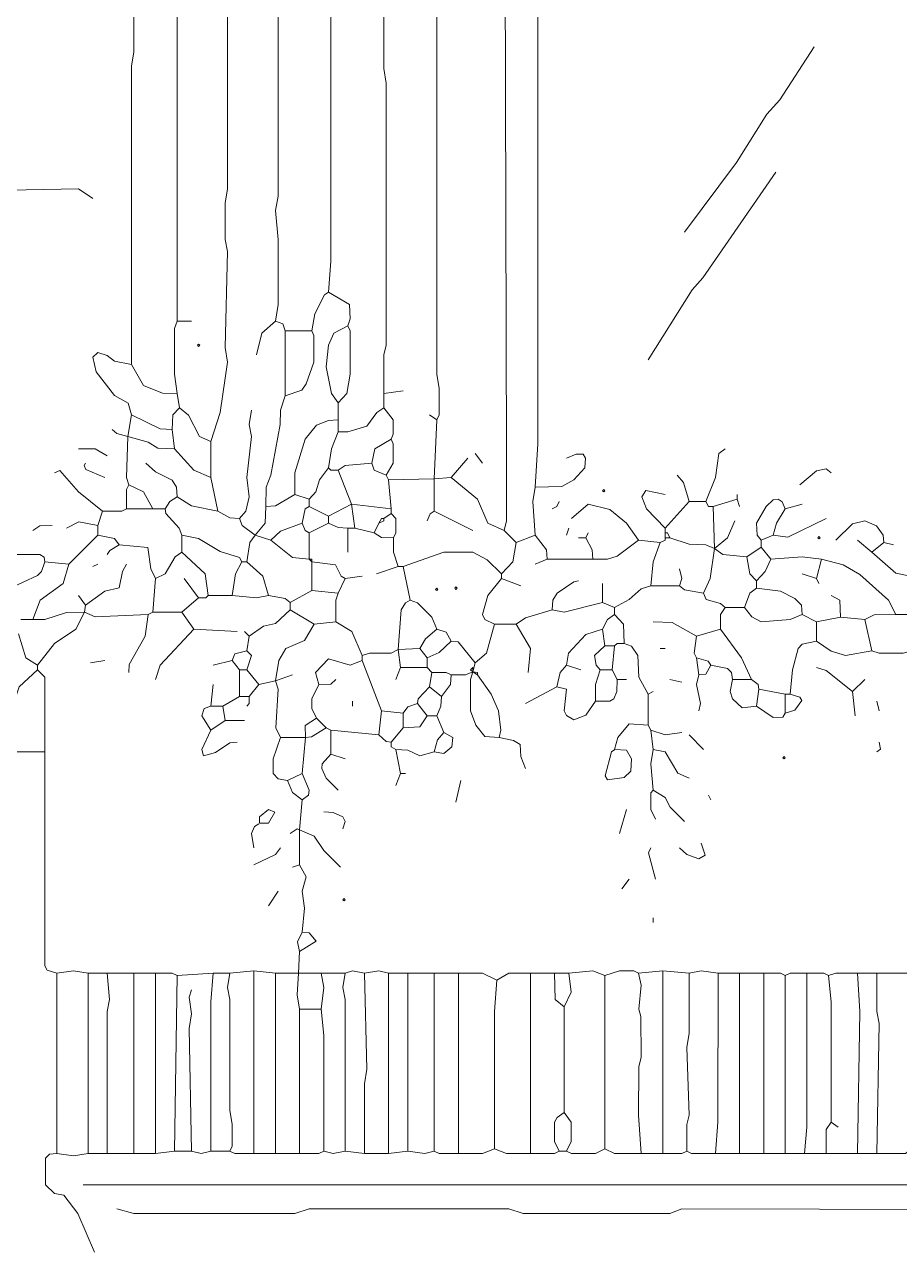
# Model space of a CAD drawing. Header units: millimetres. Extents: x 11 to 20000, y -4 to 8232.
# Drawn here: x 4007 to 5379, y 2807 to 4726 of the extents above; entities that cross this region are included whole.
import ezdxf

# ---------------------------------------------------------------- set-up
doc = ezdxf.new("R2010")
doc.units = ezdxf.units.MM
for name, color, linetype, lineweight, true_color in [('ARCHITECTURE', 7, 'Continuous', 13, 0x000000), ('MASONRY_AND_ARCH', 7, 'Continuous', 13, 0x000000), ('PLANTING', 7, 'Continuous', 13, 0x000000)]:
    doc.layers.add(name, color=color, linetype=linetype, lineweight=lineweight, true_color=true_color)

msp = doc.modelspace()

# ---------------------------------------------------------------- linework, layer by layer
at = {"layer": 'ARCHITECTURE', "color": 7, "lineweight": 13, "true_color": 0x000000}
for points in [[(4174.20814, 4193.06143), (4174.21437, 4660.63348), (4177.9793, 4683.25792), (4177.9724, 5000), (4174.21437, 5018.85328), (4174.21437, 5128.20554), (4177.9724, 5147.05882), (4177.9793, 5531.67421)], [(4249.62251, 5527.90305), (4249.61629, 5267.72206), (4245.85882, 5248.86878), (4249.62251, 5018.85328), (4245.85882, 4996.22885), (4245.8526, 4260.93473)], [(4325.03812, 5527.90305), (4325.03122, 4468.32579), (4321.26697, 4445.70136), (4321.41505, 4389.14027), (4325.03812, 4370.28699), (4321.27319, 4219.45701), (4325.03122, 4196.83258), (4313.57749, 4117.64706), (4298.64253, 4072.39819)], [(4570.13575, 4147.81256), (4570.28382, 4208.1448), (4573.9, 4223.22817), (4573.9, 4634.2379), (4570.13575, 4656.86233), (4570.14197, 4758.67229), (4573.9, 4777.52681), (4573.9, 5196.07885), (4570.14197, 5214.93213), (4570.13575, 5414.78088), (4573.9, 5437.40532), (4573.9069, 5531.67421)], [(4404.22364, 5524.13314), (4404.21674, 4457.01357), (4400.45249, 4434.38914), (4404.21674, 4389.14027), (4404.21674, 4287.33032), (4400.45249, 4260.93473)], [(4487.17907, 5282.80543), (4487.17285, 4355.20362), (4483.40916, 4306.1836)], [(4758.67229, 3932.88043), (4762.44344, 3947.9638), (4762.44344, 4030.92048), (4762.44344, 4049.77376), (4759.87704, 5003.77048), (4769.98518, 5013.87862), (4981.14672, 5089.44796), (5056.56109, 5109.20317), (5267.72206, 5146.91075), (5407.23982, 5158.22296), (5456.25984, 5158.37104)], [(4807.69231, 4000.75373), (4811.46346, 4068.62704), (4811.45656, 4905.73111), (4807.69853, 4950.97998), (4811.61742, 4962.28597), (4822.77568, 4969.8345)], [(5041.47771, 4400.45249), (5123.38462, 4509.80351), (5170.73993, 4585.21912), (5191.25102, 4607.84355), (5245.09762, 4690.79898)], [(5184.76663, 4494.72138), (5070.58778, 4328.80803), (5053.84038, 4309.95475), (4984.91663, 4200.60373)], [(4113.8759, 4453.24242), (4091.25147, 4468.17115), (3898.94378, 4464.55464)], [(4038.46154, 3585.97285), (3947.9638, 3585.97907), (3925.33937, 3589.74333), (3774.50973, 3589.7371), (3751.88529, 3585.97285), (3668.92919, 3585.97907), (3650.07534, 3589.74355), (3088.23529, 3589.74355), (3069.38167, 3585.97975), (3046.75724, 3589.7371), (2854.44955, 3589.7371), (2843.13699, 3585.97285)]]:
    msp.add_lwpolyline(points, dxfattribs=at)
at = {"layer": 'MASONRY_AND_ARCH', "color": 7, "lineweight": 13, "true_color": 0x000000}
for points in [[(4366.51584, 3242.83586), (4366.51584, 2956.25916)], [(5007.54106, 3242.83586), (5007.54106, 2956.25916)], [(4057.31482, 3239.06459), (4057.31482, 2956.25916)], [(4106.33484, 3239.06459), (4106.33484, 2956.25916)], [(4136.50034, 3239.06459), (4140.11686, 3197.58699), (4136.50724, 3178.73303), (4136.50034, 2956.25916)], [(4177.9793, 3239.06459), (4177.9793, 2956.25916)], [(4211.91595, 3239.06459), (4211.91595, 2956.25916)], [(4245.8526, 3235.29412), (4242.08145, 2960.03043)], [(4302.41369, 3239.06459), (4298.64876, 3193.81572), (4298.64253, 2960.03043)], [(4328.80803, 3239.06459), (4325.04434, 3216.44016), (4328.80181, 3197.58699), (4328.81493, 3024.13247), (4332.57919, 3001.50803), (4332.43111, 2967.57828), (4328.80803, 2960.03043)], [(4400.45249, 2956.25916), (4400.45249, 3239.06459)], [(4509.80351, 2960.03043), (4509.79729, 3197.58699), (4506.03982, 3216.44016), (4509.80351, 3239.06459)], [(4539.97025, 2956.25916), (4539.97647, 3065.61086), (4543.74016, 3088.23529), (4539.97025, 3239.06459)], [(4577.67681, 3239.06459), (4577.67681, 2956.25916)], [(4607.84355, 3239.06459), (4607.84355, 2960.03043)], [(4649.32127, 2960.03043), (4649.32127, 3239.06459)], [(4687.02907, 3239.06459), (4687.02907, 2956.25916)], [(4747.36007, 3227.75238), (4743.59638, 3178.73303), (4743.59016, 2963.8009)], [(4800.15124, 3239.06459), (4800.15124, 2956.25916)], [(4917.04333, 3235.29412), (4917.04333, 2963.8009)], [(4973.60441, 2956.25916), (4969.8345, 3016.59152), (4969.98235, 3092.00577), (4973.59819, 3107.08925), (4973.45656, 3171.19129), (4970.13043, 3182.50351), (4973.59819, 3220.21143), (4969.8345, 3239.06459)], [(5049.02002, 3239.06459), (5049.01312, 3144.79638), (5045.24887, 3122.17195), (5049.01312, 3016.59152), (5045.39695, 3001.50803), (5045.24887, 2960.03043)], [(5094.26889, 3239.06459), (5094.26199, 3005.2793), (5090.49774, 2956.25939)], [(5128.20554, 3239.06459), (5128.20554, 2956.25939)], [(5165.9121, 2956.25939), (5165.9121, 3239.06459)], [(5199.84876, 2956.25939), (5199.84876, 3235.29412)], [(5233.78541, 3239.06459), (5233.77919, 2997.73756), (5230.0155, 2956.25939)], [(5271.49321, 3005.2793), (5271.48699, 3193.81572), (5267.72206, 3235.29412)], [(5312.97093, 3239.06459), (5316.74208, 3178.73303), (5312.97093, 2956.25939)], [(5343.13767, 3239.06459), (5343.28552, 3178.73303), (5346.90758, 3159.87907), (5343.13767, 2956.25939)], [(4268.47704, 3212.66968), (4265.00238, 3201.35747), (4268.47014, 3174.96256), (4264.70588, 3152.33812), (4268.47704, 2960.03043)], [(4852.94118, 3186.27477), (4852.94118, 3020.36199)], [(4438.16029, 3182.50351), (4472.09695, 3182.50351)], [(4438.16029, 3182.50351), (4438.16029, 2956.25916)], [(4475.86686, 2960.03043), (4475.86063, 3141.0259), (4472.09695, 3182.50351)], [(4845.40011, 2960.03043), (4838.01278, 2975.11312), (4838.01278, 3005.2793), (4841.7836, 3012.81403), (4852.94118, 3020.36199)], [(4856.71233, 2960.03043), (4864.09876, 2975.11312), (4864.09876, 3005.2793), (4852.94118, 3020.36199)], [(5271.49321, 3005.2793), (5264.1, 2993.96708), (5263.95215, 2956.25939)], [(5282.80543, 2997.73756), (5271.49321, 3005.2793)], [(4057.31482, 2956.25916), (4046.0095, 2955.05509), (4039.66606, 2948.71131), (4039.66606, 2907.23982), (4053.54491, 2893.3612), (4068.47919, 2890.95294), (4090.05419, 2861.99095), (4116.59038, 2801.65939)], [(4057.31482, 2956.25916), (4083.71041, 2952.48869), (4106.33484, 2956.25916)], [(4136.50034, 2956.25916), (4106.33484, 2956.25916)], [(4177.9793, 2956.25916), (4136.50034, 2956.25916)], [(4177.9793, 2956.25916), (4211.91595, 2956.25916)], [(4211.91595, 2956.25916), (4242.08145, 2960.03043)], [(4268.47704, 2960.03043), (4242.08145, 2960.03043)], [(4268.47704, 2960.03043), (4283.55916, 2956.25916), (4298.64253, 2960.03043)], [(4328.80803, 2960.03043), (4298.64253, 2960.03043)], [(4328.80803, 2960.03043), (4336.35656, 2956.4069), (4366.51584, 2956.25916)], [(4400.45249, 2956.25916), (4366.51584, 2956.25916)], [(4400.45249, 2956.25916), (4438.16029, 2956.25916)], [(4475.86686, 2960.03043), (4468.31957, 2956.4069), (4438.16029, 2956.25916)], [(4475.86686, 2960.03043), (4490.95023, 2956.25916), (4509.80351, 2960.03043)], [(4539.97025, 2956.25916), (4509.80351, 2960.03043)], [(4539.97025, 2956.25916), (4577.67681, 2956.25916)], [(4577.67681, 2956.25916), (4607.84355, 2960.03043)], [(4649.32127, 2960.03043), (4634.2379, 2956.25916), (4607.84355, 2960.03043)], [(4649.32127, 2960.03043), (4656.86923, 2956.4069), (4687.02907, 2956.25916)], [(4743.59016, 2963.8009), (4724.73563, 2956.40769), (4687.02907, 2956.25916)], [(4743.59016, 2963.8009), (4762.44344, 2956.40769), (4800.15124, 2956.25916)], [(4845.40011, 2960.03043), (4837.85158, 2956.4069), (4800.15124, 2956.25916)], [(4856.71233, 2960.03043), (4845.40011, 2960.03043)], [(4856.71233, 2960.03043), (4864.25962, 2956.4069), (4901.9612, 2956.4138), (4917.04333, 2963.8009)], [(4973.60441, 2956.25916), (4932.1267, 2956.4138), (4917.04333, 2963.8009)], [(4973.60441, 2956.25916), (5007.54106, 2956.25916)], [(5045.24887, 2960.03043), (5037.7009, 2956.4069), (5007.54106, 2956.25916)], [(5090.49774, 2956.25939), (5075.41437, 2956.25939), (5052.79683, 2956.25939), (5045.24887, 2960.03043)], [(5090.49774, 2956.25939), (5128.20554, 2956.25939)], [(5165.9121, 2956.25939), (5150.82998, 2956.25939), (5128.20554, 2956.25939)], [(5165.9121, 2956.25939), (5199.84876, 2956.25939)], [(5199.84876, 2956.25939), (5230.0155, 2956.25939)], [(5230.0155, 2956.25939), (5263.95215, 2956.25939)], [(5263.95215, 2956.25939), (5312.97093, 2956.25939)], [(5343.13767, 2956.25939), (5312.97093, 2956.25939)], [(5403.46867, 2967.57138), (5388.38654, 2956.25939), (5343.13767, 2956.25939)], [(6745.85192, 2892.15713), (6738.30407, 2902.27138), (6719.45701, 2907.2336), (6523.37885, 2903.46934), (6496.98314, 2907.23982), (4098.79378, 2907.23982)], [(4151.58371, 2869.53269), (4177.9793, 2861.99095), (4430.61799, 2861.99717), (4453.24242, 2869.53247), (4766.21459, 2869.53247), (4788.83903, 2861.99095), (5018.85328, 2861.99717), (5037.70781, 2869.53247), (6549.77376, 2865.7552), (6564.85645, 2862.13869), (6640.27149, 2861.99095), (6662.89593, 2865.76143)]]:
    msp.add_lwpolyline(points, dxfattribs=at)
at = {"layer": 'PLANTING', "color": 7, "lineweight": 13, "true_color": 0x000000}
for points in [[(4653.09242, 5049.02002), (4653.09864, 4177.9793), (4656.86233, 4155.35486), (4656.71448, 4113.88281), (4653.09242, 4106.33484)], [(4457.01357, 4245.8526), (4461.84084, 4272.24695), (4477.05848, 4302.25871), (4483.40916, 4306.1836)], [(4483.40916, 4306.1836), (4516.14106, 4287.17568), (4517.1974, 4264.70588), (4513.57466, 4253.39367)], [(4245.8526, 4260.93473), (4242.08145, 4249.62251), (4242.08767, 4177.9793), (4245.8526, 4147.81256)], [(4268.47704, 4260.93473), (4245.8526, 4260.93473)], [(4400.45249, 4260.93473), (4379.03258, 4242.08145), (4370.28699, 4208.1448)], [(4415.53586, 4245.8526), (4411.61007, 4257.00984), (4400.45249, 4260.93473)], [(4457.01357, 4245.8526), (4415.53586, 4245.8526)], [(4415.53586, 4245.8526), (4415.53586, 4144.04265)], [(4457.01357, 4245.8526), (4460.63631, 4238.30407), (4460.63631, 4196.83258), (4448.42206, 4162.89593), (4441.78235, 4152.64038), (4415.53586, 4144.04265)], [(4513.57466, 4253.39367), (4492.0069, 4241.93337), (4483.55701, 4223.22817), (4479.9345, 4189.29152), (4488.23575, 4147.81256), (4498.49129, 4132.73043)], [(4513.57466, 4253.39367), (4517.1974, 4245.8457), (4517.1974, 4177.9793), (4512.37014, 4147.81256), (4498.49129, 4132.73043)], [(4174.20814, 4113.8759), (4169.23314, 4132.58201), (4147.81256, 4144.19661), (4118.83846, 4181.74921), (4114.03088, 4204.36742), (4121.42443, 4211.61256), (4136.50034, 4206.94717), (4147.81256, 4198.03676), (4174.20814, 4193.06143)], [(4174.20814, 4193.06143), (4193.06833, 4160.18145), (4223.22817, 4147.96097), (4245.8526, 4147.81256)], [(4249.62251, 4125.18812), (4245.8526, 4147.81256)], [(4600.30124, 4151.58371), (4570.13575, 4147.81256)], [(4570.13575, 4147.81256), (4570.13575, 4125.18812)], [(4415.53586, 4144.04265), (4408.14853, 4121.41821), (4407.8457, 4098.79378), (4392.76301, 4019.60826), (4385.51753, 4000.75373), (4385.36912, 3970.58824)], [(4498.49129, 4132.73043), (4498.49129, 4106.33484)], [(4174.20814, 4113.8759), (4168.55204, 4079.93925)], [(4174.20814, 4113.8759), (4219.45701, 4092.30814), (4238.31029, 4091.25147)], [(4249.62251, 4125.18812), (4239.36697, 4113.8759), (4238.31029, 4091.25147)], [(4249.62251, 4125.18812), (4263.64921, 4113.72805), (4280.8388, 4080.08767), (4298.64253, 4072.39819)], [(4343.8914, 3951.73495), (4353.99943, 3963.04717), (4358.8198, 3985.67161), (4355.20984, 4015.8371), (4362.59072, 4079.93925), (4359.12873, 4098.79378), (4362.74468, 4121.41821)], [(4430.61799, 3989.44152), (4430.7664, 4023.37817), (4446.75113, 4076.16934), (4464.55532, 4097.7371), (4483.40916, 4105.28507), (4498.49129, 4106.33484)], [(4570.13575, 4125.18812), (4558.97817, 4117.64084), (4543.74016, 4096.22681), (4513.57466, 4087.62941), (4498.49129, 4087.48156)], [(4498.49129, 4087.48156), (4498.49129, 4106.33484)], [(4570.13575, 4125.18812), (4585.06414, 4106.33484), (4585.0707, 4083.71663), (4581.44796, 4076.16934)], [(4641.7802, 4113.8759), (4653.09242, 4106.33484)], [(4649.32127, 4013.95215), (4653.09242, 4106.33484)], [(4144.04265, 4091.25147), (4151.58993, 4084.90147), (4168.55204, 4079.93925)], [(4238.31029, 4091.25147), (4242.08145, 4061.08597)], [(4498.49129, 4087.48156), (4488.22952, 4061.08597), (4483.40916, 4030.92048)], [(4170.43699, 4004.52489), (4166.6733, 4015.8371), (4168.55204, 4079.93925)], [(4168.55204, 4079.93925), (4200.60373, 4071.20679), (4215.68586, 4062.14265), (4242.08145, 4061.08597)], [(4298.64253, 4072.39819), (4298.64253, 4015.8371)], [(4581.44796, 4076.16934), (4556.25713, 4060.9379), (4551.28247, 4038.46154)], [(4581.44796, 4076.16934), (4585.0707, 4068.62081), (4585.06414, 4038.46154), (4573.9069, 4019.60826)], [(4136.50034, 4049.77376), (4117.64706, 4060.93133), (4091.25147, 4061.08597)], [(4242.08145, 4061.08597), (4272.39536, 4027.2974), (4298.64253, 4015.8371)], [(4724.73563, 4038.46154), (4713.42342, 4053.54491)], [(4856.71233, 4046.0026), (4871.79446, 4052.49446), (4882.95271, 4052.34016), (4886.72319, 4045.99638), (4885.6733, 4030.92048), (4868.02455, 4012.21437), (4849.17002, 4001.81041), (4807.69231, 4000.75373)], [(5075.41437, 3978.1293), (5090.3431, 4015.8371), (5095.47274, 4053.53801), (5105.58111, 4061.08597)], [(4102.56369, 4038.46154), (4099.99762, 4034.54253), (4102.72523, 4028.1991), (4132.73043, 4015.8371)], [(4245.8526, 3985.67161), (4244.79593, 4000.75373), (4238.16244, 4011.9181), (4211.91595, 4024.57636), (4196.83258, 4038.46154)], [(4483.40916, 4030.92048), (4469.37557, 4012.06595), (4463.35079, 3993.21267), (4453.24242, 3981.90045)], [(4498.49129, 4027.14932), (4487.17907, 4027.14932), (4483.40916, 4030.92048)], [(4498.49129, 4027.14932), (4509.80419, 4034.53643), (4551.28247, 4038.46154)], [(4573.9069, 4019.60826), (4555.20735, 4027.30396), (4551.28247, 4038.46154)], [(4675.71686, 4015.8371), (4702.1112, 4046.0026)], [(5271.49321, 4023.37817), (5263.94525, 4029.57455), (5248.86878, 4026.09955), (5222.47319, 4004.52489)], [(4053.54491, 4023.37817), (4061.92862, 4026.63258), (4091.39989, 3993.36075), (4128.95928, 3963.04717)], [(4309.95475, 3963.04717), (4298.64253, 4015.8371)], [(4498.49129, 4027.14932), (4519.23077, 3974.35939)], [(4573.9069, 4019.60826), (4577.67681, 4012.06595)], [(4649.32127, 4013.95215), (4577.67681, 4012.06595)], [(4581.44796, 3966.81708), (4577.67681, 4012.06595)], [(4649.32127, 4013.95215), (4675.71686, 4015.8371)], [(4649.32127, 4013.95215), (4649.32127, 3963.04717)], [(4758.67229, 3932.88043), (4733.47523, 3944.34762), (4717.04649, 3981.90045), (4675.71686, 4015.8371)], [(5030.1655, 4019.60826), (5040.28043, 4008.29536), (5049.02002, 3978.1293)], [(4170.43699, 4004.52489), (4166.81493, 3996.97692), (4166.66708, 3966.81708)], [(4170.43699, 4004.52489), (4193.0552, 3993.20645), (4208.1448, 3966.81708)], [(4807.69231, 4000.75373), (4803.92115, 3978.1293), (4807.69231, 3925.33937)], [(5011.31222, 3989.44152), (4981.15294, 3995.63066), (4974.80916, 3985.67093), (4982.20283, 3966.81708), (5011.31222, 3936.65158)], [(4245.8526, 3985.67161), (4234.54661, 3978.12308), (4226.99808, 3966.81708)], [(4245.8526, 3985.67161), (4268.47704, 3971.64491), (4309.95475, 3963.04717)], [(4430.61799, 3989.44152), (4400.45249, 3971.64491), (4385.36912, 3970.58824)], [(4430.61799, 3989.44152), (4453.24242, 3981.90045)], [(4453.24242, 3970.58824), (4453.24242, 3981.90045)], [(4519.23077, 3974.35939), (4483.40916, 3955.50486)], [(4581.44796, 3966.81708), (4519.23077, 3974.35939)], [(4519.23077, 3974.35939), (4524.88688, 3936.65158)], [(4845.40011, 3978.1293), (4841.62896, 3970.58824), (4834.0879, 3966.81708)], [(4969.8345, 3917.7983), (4950.83213, 3944.19265), (4924.58563, 3965.6198), (4890.64898, 3974.19785), (4864.25339, 3951.73495)], [(5011.31222, 3936.65158), (5049.02002, 3978.1293)], [(5075.41437, 3978.1293), (5049.02002, 3978.1293)], [(5075.41437, 3978.1293), (5079.18552, 3970.58824), (5086.72658, 3970.58824)], [(5124.43439, 3981.90045), (5086.72658, 3970.58824)], [(5124.43439, 3981.90045), (5124.43439, 3989.44152)], [(5128.20554, 3970.58824), (5124.43439, 3981.90045)], [(5199.84876, 3966.81708), (5195.02217, 3977.97534), (5188.53032, 3981.73925), (5180.99548, 3980.69593), (5169.83133, 3970.58824), (5154.75486, 3944.19265), (5155.79774, 3925.34559), (5162.14219, 3917.7983)], [(5226.24434, 3974.35939), (5199.84876, 3966.81708)], [(4121.41821, 3940.42274), (4128.95928, 3963.04717)], [(4166.66708, 3966.81708), (4159.11855, 3963.19502), (4128.95928, 3963.04717)], [(4166.66708, 3966.81708), (4208.1448, 3966.81708)], [(4226.99808, 3966.81708), (4208.1448, 3966.81708)], [(4226.99808, 3966.81708), (4228.20283, 3959.2698), (4249.46855, 3936.65158), (4253.39367, 3925.33937)], [(4343.8914, 3951.73495), (4328.80803, 3952.79106), (4309.95475, 3963.04717)], [(4368.40079, 3925.33937), (4384.16527, 3944.19265), (4385.36912, 3970.58824)], [(4453.24242, 3970.58824), (4446.89898, 3966.66312), (4441.9302, 3944.19265)], [(4453.24242, 3970.58824), (4483.40916, 3955.50486)], [(4483.40916, 3944.19265), (4483.40916, 3955.50486)], [(4581.44796, 3959.27602), (4570.13575, 3951.73495)], [(4581.44796, 3966.81708), (4581.44796, 3959.27602)], [(4585.21912, 3921.56821), (4588.84118, 3929.11674), (4588.83507, 3951.72805), (4581.44796, 3959.27602)], [(4638.00905, 3947.9638), (4642.82941, 3959.12138), (4649.32127, 3963.04717)], [(4649.32127, 3963.04717), (4709.65351, 3932.88043)], [(5088.61278, 3904.59989), (5086.72658, 3970.58824)], [(5180.99548, 3925.33937), (5185.81618, 3944.19265), (5199.84876, 3966.81708)], [(4049.77376, 3940.42274), (4030.92048, 3940.26776), (4019.60826, 3932.88043)], [(4072.39819, 3936.65158), (4092.08722, 3946.54559), (4121.41821, 3940.42274)], [(4121.41821, 3925.33937), (4121.41821, 3940.42274)], [(4368.40079, 3925.33937), (4347.81652, 3940.57025), (4343.8914, 3951.73495)], [(4392.91143, 3917.7983), (4407.99355, 3931.67658), (4441.9302, 3944.19265)], [(4441.9302, 3944.19265), (4446.89242, 3933.03541), (4453.24242, 3929.11052)], [(4483.40916, 3944.19265), (4453.24242, 3929.11052)], [(4513.57466, 3936.65158), (4498.49129, 3937.70136), (4483.40916, 3944.19265)], [(4513.57466, 3936.65158), (4524.88688, 3936.65158)], [(4513.57466, 3936.65158), (4513.57466, 3898.94378)], [(4555.05238, 3929.11052), (4524.88688, 3936.65158)], [(4555.05238, 3929.11052), (4562.59468, 3944.19265)], [(4570.13575, 3951.73495), (4566.36459, 3951.73495), (4562.59468, 3944.19265)], [(4570.13575, 3951.73495), (4570.13575, 3947.9638), (4562.59468, 3944.19265)], [(4856.71233, 3925.33937), (4860.48224, 3936.65158)], [(5011.31222, 3929.11052), (5011.31222, 3936.65158)], [(5088.61278, 3904.59989), (5109.19706, 3921.56821), (5120.66324, 3947.9638)], [(5180.99548, 3925.33937), (5203.61991, 3922.62489), (5263.95215, 3951.73495)], [(5279.03428, 3917.7983), (5305.43609, 3943.13654), (5324.28314, 3947.81572), (5342.98925, 3940.26776), (5353.2517, 3925.33937), (5354.44989, 3914.02715)], [(4121.41821, 3925.33937), (4076.16934, 3880.0905)], [(4121.41821, 3925.33937), (4147.80633, 3920.36437), (4155.35486, 3910.256)], [(4347.66256, 3883.86165), (4343.73676, 3890.35294), (4313.7259, 3900.13541), (4279.78925, 3920.51278), (4253.39367, 3925.33937)], [(4253.39367, 3925.33937), (4253.39367, 3898.94378)], [(4368.40079, 3925.33937), (4360.03394, 3914.02715), (4355.20362, 3883.86165)], [(4368.40079, 3925.33937), (4392.91143, 3917.7983)], [(4392.91143, 3917.7983), (4426.84808, 3890.50758), (4453.24242, 3887.63156)], [(4453.24242, 3887.63156), (4453.24242, 3929.11052)], [(4585.21912, 3921.56821), (4566.36527, 3921.72319), (4555.05238, 3929.11052)], [(4592.76018, 3876.31934), (4585.36697, 3898.94378), (4585.21912, 3921.56821)], [(4758.67229, 3932.88043), (4777.52681, 3914.02715)], [(4777.52681, 3914.02715), (4807.69231, 3925.33937)], [(4807.69231, 3925.33937), (4825.3483, 3902.71493), (4826.54559, 3887.63156)], [(4886.87783, 3921.56821), (4875.56561, 3921.56821)], [(4890.64898, 3929.11052), (4886.87783, 3921.56821)], [(4898.19005, 3887.63156), (4896.99242, 3902.71493), (4886.87783, 3921.56821)], [(4969.8345, 3917.7983), (4935.89785, 3892.45249), (4920.81448, 3887.77998), (4898.19005, 3887.63156)], [(4969.8345, 3917.7983), (5003.77115, 3914.02715)], [(5011.31222, 3921.56821), (5011.31222, 3917.7983), (5003.77115, 3914.02715)], [(5011.31222, 3929.11052), (5015.08337, 3929.11052), (5018.85328, 3921.56821)], [(5011.31222, 3929.11052), (5011.31222, 3921.56821)], [(5018.85328, 3921.56821), (5011.31222, 3921.56821)], [(5088.61278, 3904.59989), (5075.4181, 3910.10509), (5049.02002, 3911.30645), (5018.85328, 3921.56821)], [(5180.99548, 3925.33937), (5162.14219, 3917.7983)], [(5162.14219, 3906.48609), (5162.14219, 3917.7983)], [(5335.59536, 3898.94378), (5312.97093, 3917.7983)], [(4038.46154, 3883.86165), (4037.25701, 3891.25464), (4030.91357, 3895.01889), (3993.21267, 3895.02545), (3974.35939, 3887.63156)], [(4155.35486, 3910.256), (4140.42613, 3901.67138), (4136.50034, 3895.17387)], [(4211.91595, 3857.46606), (4204.52206, 3872.54943), (4200.23473, 3906.11708), (4155.35486, 3910.256)], [(4211.91595, 3857.46606), (4226.99186, 3865.15554), (4243.13744, 3891.39649), (4253.39367, 3898.94378)], [(4253.39367, 3898.94378), (4289.89672, 3865.00713), (4294.87138, 3831.07048)], [(4754.90238, 3865.00713), (4732.27794, 3886.58201), (4709.65351, 3898.79593), (4664.40464, 3898.79593), (4600.30124, 3876.31934)], [(4754.90238, 3865.00713), (4772.55113, 3883.86165), (4777.52681, 3914.02715)], [(4988.68778, 3846.15385), (4992.60679, 3883.86165), (5003.77115, 3914.02715)], [(5088.61278, 3904.59989), (5081.9, 3857.46606), (5071.64446, 3834.84163)], [(5088.61278, 3904.59989), (5101.8069, 3895.33133), (5139.51776, 3891.40271)], [(5139.51776, 3891.40271), (5162.14219, 3906.48609)], [(5162.14219, 3906.48609), (5177.22432, 3887.63156)], [(5335.59536, 3898.94378), (5354.44989, 3914.02715)], [(5395.9276, 3861.23722), (5373.30317, 3866.19876), (5335.59536, 3898.94378)], [(5369.53201, 3910.256), (5354.44989, 3914.02715)], [(4038.46154, 3883.86165), (4033.4931, 3868.7845), (4027.1431, 3862.29333), (3981.90045, 3841.18541), (3963.19502, 3827.15215), (3952.79038, 3808.44672), (3951.73495, 3797.13382)], [(4076.16934, 3880.0905), (4067.42975, 3849.925), (4031.06833, 3823.52941), (4019.60826, 3793.36391)], [(4038.46154, 3883.86165), (4076.16934, 3880.0905)], [(4166.66708, 3880.0905), (4160.18145, 3868.77828), (4154.99242, 3842.7517), (4132.73043, 3837.70419), (4102.56369, 3815.98835)], [(4121.41821, 3880.0905), (4113.8759, 3876.31934)], [(4347.66256, 3883.86165), (4337.39989, 3865.00713), (4332.57919, 3831.07048)], [(4347.66256, 3883.86165), (4355.20362, 3883.86165)], [(4389.14027, 3831.07048), (4380.40102, 3861.23654), (4355.20362, 3883.86165)], [(4457.01357, 3883.86165), (4457.01357, 3887.63156), (4453.24242, 3887.63156)], [(4457.01357, 3883.86165), (4453.24242, 3887.63156)], [(4457.01357, 3883.86165), (4494.57296, 3878.88597), (4503.45351, 3861.39118), (4509.80351, 3857.46606)], [(4457.01357, 3883.86165), (4457.01357, 3838.61278)], [(4592.76018, 3876.31934), (4558.82353, 3865.00713)], [(4592.76018, 3876.31934), (4600.30124, 3876.31934)], [(4600.30124, 3876.31934), (4611.61346, 3823.52941)], [(4807.69231, 3880.0905), (4826.54559, 3887.63156)], [(4898.19005, 3887.63156), (4826.54559, 3887.63156)], [(5154.59989, 3853.69491), (5144.34434, 3865.00781), (5139.51776, 3891.40271)], [(5154.59989, 3853.69491), (5168.48563, 3868.77828), (5177.22432, 3887.63156)], [(5177.22432, 3887.63156), (5226.24434, 3891.40271), (5256.40984, 3887.63156)], [(5248.86878, 3857.46606), (5256.40984, 3887.63156)], [(5373.30317, 3800.90498), (5361.84287, 3823.52941), (5316.74208, 3863.95758), (5290.34649, 3879.0345), (5256.40984, 3887.63156)], [(4208.1448, 3804.67613), (4211.91595, 3857.46606)], [(4279.78925, 3827.30057), (4257.16482, 3857.46606)], [(4498.49129, 3834.84163), (4509.80351, 3857.46606)], [(4536.1991, 3861.23722), (4509.80351, 3857.46606)], [(4754.90238, 3857.46606), (4733.47523, 3831.07048), (4725.03903, 3800.90498), (4728.66143, 3793.51176), (4743.59016, 3785.82161)], [(4754.90238, 3857.46606), (4754.90238, 3865.00713)], [(4754.90238, 3857.46606), (4785.06787, 3846.15385)], [(5033.93665, 3872.54943), (5037.69468, 3857.46606), (5033.93665, 3846.15385)], [(5226.24434, 3865.00713), (5248.86878, 3857.46606)], [(5252.63993, 3849.925), (5248.86878, 3857.46606)], [(4423.07692, 3819.75826), (4457.01357, 3838.61278)], [(4498.49129, 3834.84163), (4457.01357, 3838.61278)], [(4834.0879, 3808.44604), (4835.144, 3823.52941), (4841.77704, 3834.83541), (4868.01765, 3852.49762), (4875.56561, 3853.69491)], [(4913.27342, 3819.75826), (4913.27342, 3849.925)], [(4932.1267, 3812.21719), (4954.75113, 3824.72704), (4973.60441, 3841.32658), (4988.68778, 3846.15385)], [(5033.93665, 3846.15385), (4988.68778, 3846.15385)], [(5033.93665, 3846.15385), (5041.48462, 3839.81007), (5071.64446, 3834.84163)], [(5135.74661, 3812.21719), (5144.34434, 3834.83541), (5154.59989, 3842.38269)], [(5154.59989, 3853.69491), (5154.59989, 3842.38269)], [(5154.59989, 3842.38269), (5192.30769, 3837.55645), (5214.93213, 3826.24389), (5225.03982, 3815.98767), (5226.24434, 3800.90498)], [(4091.25147, 3831.07048), (4102.56369, 3815.98835)], [(4279.78925, 3827.30057), (4253.39367, 3804.67613)], [(4279.78925, 3827.30057), (4291.10147, 3827.30057), (4294.87138, 3831.07048)], [(4332.57919, 3831.07048), (4294.87138, 3831.07048)], [(4389.14027, 3831.07048), (4370.28699, 3827.30057), (4332.57919, 3831.07048)], [(4389.14027, 3831.07048), (4415.52896, 3826.10271), (4423.07692, 3819.75826)], [(4423.07692, 3819.75826), (4423.07692, 3808.44604)], [(4498.49129, 3834.84163), (4494.86923, 3823.52941), (4494.72138, 3789.59276)], [(4611.61346, 3823.52941), (4604.21391, 3819.6043), (4597.58744, 3808.44604), (4592.76018, 3746.22885)], [(4611.61346, 3823.52941), (4622.92636, 3819.6043), (4645.39615, 3797.13382), (4653.09242, 3778.28054)], [(4913.27342, 3819.75826), (4852.94118, 3804.82398), (4834.0879, 3808.44604)], [(4932.1267, 3812.21719), (4913.27342, 3819.75826)], [(5105.58111, 3812.21719), (5098.03258, 3818.56097), (5075.56934, 3824.72704), (5071.64446, 3834.84163)], [(5286.57658, 3797.13382), (5285.37183, 3823.52319), (5271.49321, 3831.07048)], [(4100.67873, 3804.67613), (4072.39819, 3804.52771), (4038.46154, 3793.51176), (4019.60826, 3793.36391)], [(4100.67873, 3804.67613), (4087.33314, 3778.28054), (4053.55113, 3755.50803), (4027.14932, 3721.71946)], [(4100.67873, 3804.67613), (4102.56369, 3815.98835)], [(4200.60373, 3800.90498), (4117.64706, 3797.28224), (4100.67873, 3804.67613)], [(4170.43699, 3710.40724), (4170.65792, 3722.5552), (4195.63495, 3766.96833), (4200.60373, 3800.90498)], [(4200.60373, 3800.90498), (4208.1448, 3804.67613)], [(4253.39367, 3804.67613), (4208.1448, 3804.67613)], [(4253.39367, 3804.67613), (4272.24695, 3778.28054)], [(4358.97477, 3766.96833), (4381.59921, 3782.94627), (4400.44627, 3787.02636), (4423.07692, 3808.44604)], [(4460.78473, 3785.82161), (4423.07692, 3808.44604)], [(4834.0879, 3808.44604), (4792.60894, 3796.07839), (4777.52681, 3785.82161)], [(4913.27342, 3778.28054), (4920.96256, 3793.35701), (4932.1267, 3800.90498)], [(4932.1267, 3812.21719), (4932.1267, 3800.90498)], [(4947.21007, 3755.65611), (4946.00532, 3785.82161), (4932.1267, 3800.90498)], [(5105.58111, 3812.21719), (5098.19378, 3800.90498), (5098.0388, 3778.28054)], [(5135.74661, 3812.21719), (5105.58111, 3812.21719)], [(5135.74661, 3812.21719), (5147.2069, 3797.28224), (5162.14219, 3789.74084), (5207.39106, 3793.51176), (5226.24434, 3800.90498)], [(5248.86878, 3789.59276), (5226.24434, 3800.90498)], [(5324.28314, 3793.36391), (5339.36652, 3800.7569), (5373.30317, 3800.90498)], [(5399.69876, 3800.90498), (5373.30317, 3800.90498)], [(4000.75373, 3793.36391), (4019.60826, 3793.36391)], [(4400.45249, 3697.21007), (4405.27907, 3729.26052), (4416.58541, 3747.96663), (4445.54672, 3760.62455), (4460.78473, 3785.82161)], [(4460.78473, 3785.82161), (4494.72138, 3789.59276)], [(4536.1991, 3736.80283), (4520.06618, 3774.36154), (4494.72138, 3789.59276)], [(4713.42342, 3725.49061), (4731.07975, 3740.57274), (4743.59016, 3785.82161)], [(4743.59016, 3785.82161), (4777.52681, 3785.82161)], [(4796.38009, 3710.40724), (4799.99627, 3748.11505), (4777.52681, 3785.82161)], [(4992.45894, 3789.59276), (5022.62443, 3788.54299), (5060.33224, 3766.96833)], [(5248.86878, 3789.59276), (5286.57658, 3797.13382)], [(5248.86878, 3789.59276), (5248.86878, 3759.42726)], [(5324.28314, 3793.36391), (5286.57658, 3797.13382)], [(5324.28314, 3793.36391), (5335.59536, 3744.34389)], [(3996.98382, 3770.73948), (4008.51595, 3733.2526), (4027.14932, 3721.71946)], [(4211.91595, 3699.09502), (4219.61165, 3721.71946), (4272.24695, 3778.28054)], [(4340.12025, 3774.50939), (4272.24695, 3778.28054)], [(4351.43247, 3774.50939), (4358.97477, 3766.96833)], [(4358.97477, 3766.96833), (4355.20362, 3744.34389)], [(4653.09242, 3778.28054), (4635.28835, 3763.04932), (4626.69683, 3748.11505)], [(4675.71686, 3759.42726), (4668.0267, 3773.45328), (4653.09242, 3778.28054)], [(4913.27342, 3778.28054), (4886.87783, 3769.54129), (4859.58767, 3740.57274), (4856.71233, 3721.71946)], [(4913.27342, 3778.28054), (4917.04333, 3751.88495)], [(5060.33224, 3733.03167), (5056.85758, 3740.57964), (5060.33224, 3766.96833)], [(5098.0388, 3778.28054), (5060.33224, 3766.96833)], [(5147.05882, 3699.09502), (5130.92002, 3733.03167), (5098.0388, 3778.28054)], [(4332.57919, 3729.26052), (4336.5043, 3739.51731), (4355.20362, 3744.34389)], [(4355.20362, 3714.17839), (4362.44219, 3736.79593), (4355.20362, 3744.34389)], [(4592.76018, 3746.22885), (4581.44796, 3740.72455), (4547.51131, 3740.42489), (4536.1991, 3736.80283)], [(4592.76018, 3746.22885), (4626.69683, 3748.11505)], [(4596.53133, 3717.9483), (4592.76018, 3746.22885)], [(4638.00905, 3733.03167), (4626.69683, 3748.11505)], [(4638.00905, 3733.03167), (4656.86233, 3741.77059), (4675.71686, 3759.42726)], [(4675.71686, 3759.42726), (4686.88066, 3758.22251), (4713.42342, 3725.49061)], [(4909.50226, 3714.17839), (4903.15848, 3721.72568), (4900.444, 3736.79593), (4917.04333, 3751.88495)], [(4917.04333, 3751.88495), (4932.1267, 3751.88495)], [(4928.35554, 3714.17839), (4932.1267, 3751.88495)], [(4947.21007, 3755.65611), (4935.89785, 3755.65611), (4932.1267, 3751.88495)], [(4947.21007, 3755.65611), (4958.51538, 3751.731), (4968.77783, 3736.80283), (4969.98846, 3702.86618), (4984.91663, 3676.47059)], [(5011.31222, 3748.11505), (5003.77115, 3748.11505)], [(5207.39106, 3676.47059), (5211.30939, 3714.17839), (5219.90057, 3748.10814), (5226.25057, 3754.45848), (5248.86878, 3759.42726)], [(5248.86878, 3759.42726), (5271.49321, 3743.44876), (5294.11765, 3737.09876), (5335.59536, 3744.34389)], [(5411.01097, 3748.11505), (5384.61538, 3740.72115), (5346.90826, 3740.72115), (5335.59536, 3744.34389)], [(4132.73043, 3729.26052), (4110.106, 3725.49061)], [(4332.57919, 3729.26052), (4302.41369, 3721.71946)], [(4332.57919, 3729.26052), (4343.8914, 3714.17839)], [(4536.1991, 3729.26052), (4517.34581, 3721.8741), (4483.40916, 3731.67975), (4463.03835, 3710.40724), (4468.32579, 3691.55396)], [(4536.1991, 3729.26052), (4536.1991, 3736.80283)], [(4536.1991, 3729.26052), (4566.36459, 3650.075)], [(4638.00905, 3733.03167), (4638.00905, 3717.9483)], [(4709.65351, 3711.03586), (4713.42342, 3725.49061)], [(5060.33224, 3733.03167), (5079.03088, 3728.06324), (5082.95667, 3721.71946)], [(5060.33224, 3733.03167), (5064.10215, 3706.63609)], [(3989.44152, 3661.38722), (3998.18767, 3687.78281), (4027.14932, 3714.17839)], [(4027.14932, 3714.17839), (4027.14932, 3721.71946)], [(4038.46154, 3585.97285), (4038.3069, 3702.8655), (4027.14932, 3714.17839)], [(4355.20362, 3714.17839), (4343.8914, 3714.17839)], [(4343.8914, 3714.17839), (4343.8914, 3672.69943)], [(4355.20362, 3714.17839), (4374.0569, 3691.55396)], [(4426.84808, 3706.63609), (4400.45249, 3697.21007)], [(4596.53133, 3717.9483), (4588.98903, 3699.09502)], [(4596.53133, 3717.9483), (4638.00905, 3717.9483)], [(4645.55011, 3710.40724), (4638.00905, 3717.9483)], [(4645.55011, 3710.40724), (4641.7802, 3687.78281)], [(4645.55011, 3710.40724), (4668.16833, 3710.25916), (4675.71686, 3706.63609)], [(4660.63348, 3672.69943), (4674.66018, 3691.55396), (4675.71686, 3706.63609)], [(4709.65351, 3711.03586), (4698.48224, 3706.80905), (4675.71686, 3706.63609)], [(4751.13122, 3608.59729), (4728.50679, 3609.80147), (4714.47387, 3627.45057), (4706.03043, 3650.075), (4706.03043, 3699.26109), (4709.65351, 3711.03586)], [(4709.65351, 3711.03586), (4717.19457, 3710.40724), (4717.19457, 3706.63609)], [(4709.65351, 3711.03586), (4717.19457, 3706.63609)], [(4751.13122, 3608.59729), (4753.70452, 3619.9095), (4750.07455, 3650.075), (4738.76923, 3676.47059), (4717.19457, 3706.63609)], [(4841.62896, 3687.78281), (4846.5974, 3710.40724), (4856.71233, 3721.71946)], [(4879.33676, 3714.17839), (4856.71233, 3721.71946)], [(4909.50226, 3714.17839), (4902.10905, 3691.55396), (4901.9612, 3665.15837)], [(4909.50226, 3714.17839), (4928.35554, 3714.17839)], [(4935.89785, 3699.09502), (4928.35554, 3714.17839)], [(5064.10215, 3650.075), (5066.67568, 3661.3879), (5060.34536, 3691.55396), (5064.10215, 3706.63609)], [(5082.95667, 3721.71946), (5075.26652, 3707.84084), (5064.10215, 3706.63609)], [(5116.89333, 3699.09502), (5115.68857, 3710.40102), (5109.3448, 3716.74446), (5082.95667, 3721.71946)], [(5248.86878, 3717.9483), (5263.95215, 3713.12172), (5305.42986, 3680.24174)], [(4298.64253, 3657.61731), (4302.41369, 3691.55396)], [(4374.0569, 3691.55396), (4358.97477, 3672.69943)], [(4400.45249, 3697.21007), (4374.0569, 3691.55396)], [(4400.45249, 3697.21007), (4404.21674, 3684.01538), (4400.60057, 3623.68066), (4407.99355, 3608.59729)], [(4464.55464, 3638.76278), (4457.16821, 3653.84615), (4457.16165, 3668.92952), (4468.32579, 3691.55396)], [(4494.72138, 3699.09502), (4487.17285, 3691.70792), (4468.32579, 3691.55396)], [(4622.92568, 3661.38722), (4624.13043, 3668.93575), (4641.7802, 3687.78281)], [(4660.63348, 3672.69943), (4641.7802, 3687.78281)], [(4792.60894, 3661.38722), (4841.62896, 3687.78281)], [(4901.9612, 3665.15837), (4886.72975, 3643.59061), (4868.02455, 3636.19672), (4856.86629, 3642.68201), (4853.10238, 3650.07568), (4856.40894, 3683.85769), (4841.62896, 3687.78281)], [(4901.9612, 3665.15837), (4924.57873, 3665.31301), (4931.07002, 3669.08348), (4935.74943, 3680.24174), (4935.89785, 3699.09502)], [(4935.89785, 3699.09502), (4950.97998, 3699.09502)], [(5018.85328, 3699.09502), (5037.70781, 3695.32387)], [(5116.89333, 3699.09502), (5113.13529, 3680.24174), (5117.04729, 3668.92952), (5131.97545, 3655.05068), (5154.59989, 3657.61731)], [(5116.89333, 3699.09502), (5147.05882, 3699.09502)], [(5147.05882, 3699.09502), (5157.16686, 3691.55396), (5158.37104, 3684.01165)], [(5154.59989, 3657.61731), (5158.37104, 3684.01165)], [(5158.37104, 3684.01165), (5199.84876, 3676.47059)], [(5324.28314, 3699.09502), (5305.42986, 3680.24174)], [(4343.8914, 3672.69943), (4317.49581, 3657.61731)], [(4343.8914, 3672.69943), (4358.97477, 3672.69943)], [(4355.20362, 3657.61731), (4358.97477, 3661.38722), (4358.97477, 3672.69943)], [(4521.11572, 3657.61731), (4521.11572, 3665.15837)], [(4653.09242, 3642.53394), (4659.57681, 3657.61731), (4660.63348, 3672.69943)], [(4992.45894, 3680.24174), (4984.91663, 3676.47059)], [(4984.91663, 3676.47059), (4984.91663, 3627.45057)], [(5207.39106, 3676.47059), (5199.84876, 3676.47059)], [(5199.84876, 3646.30509), (5199.84876, 3676.47059)], [(5207.39106, 3676.47059), (5222.38337, 3671.50871), (5225.87568, 3666.20124), (5214.9259, 3651.13167), (5199.84876, 3646.30509)], [(5305.42986, 3680.24174), (5309.20102, 3642.53394)], [(5343.13767, 3665.15837), (5346.90758, 3650.075)], [(4298.64253, 3619.9095), (4284.76391, 3642.53394), (4288.38699, 3653.69152), (4298.64253, 3657.61731)], [(4298.64253, 3657.61731), (4317.49581, 3657.61731)], [(4321.26697, 3634.99287), (4317.49581, 3657.61731)], [(4562.59468, 3612.36776), (4566.36459, 3650.075)], [(4600.30124, 3646.30509), (4566.36459, 3650.075)], [(4600.30124, 3646.30509), (4607.84977, 3656.56063), (4622.92568, 3661.38722)], [(4600.30124, 3646.30509), (4600.30124, 3623.68066)], [(4622.92568, 3661.38722), (4638.00905, 3642.53394)], [(5154.59989, 3657.61731), (5180.99548, 3639.81946), (5195.92387, 3639.96063), (5199.84876, 3646.30509)], [(4321.26697, 3634.99287), (4298.64253, 3619.9095)], [(4321.26697, 3634.99287), (4351.43247, 3634.99287)], [(4447.58631, 3608.59729), (4446.90588, 3627.30271), (4464.55464, 3638.76278)], [(4479.63801, 3623.68066), (4464.55464, 3638.76278)], [(4600.30124, 3623.68066), (4626.54876, 3624.8845), (4638.00905, 3642.53394)], [(4653.09242, 3642.53394), (4638.00905, 3642.53394)], [(4653.09242, 3642.53394), (4664.40464, 3616.13903)], [(4932.1267, 3589.74333), (4937.1017, 3608.59729), (4954.75735, 3630.01097), (4984.91663, 3627.45057)], [(4988.68778, 3619.9095), (4984.91663, 3627.45057)], [(4340.12025, 3601.05554), (4328.80803, 3599.99921), (4306.1836, 3585.07805), (4287.48495, 3579.78371), (4284.61584, 3589.74333), (4298.64253, 3619.9095)], [(4419.30577, 3540.72398), (4404.22986, 3543.59966), (4396.83631, 3552.04242), (4396.82975, 3574.66063), (4407.99355, 3608.59729)], [(4447.58631, 3608.59729), (4407.99355, 3608.59729)], [(4447.58631, 3608.59729), (4441.9302, 3552.0362)], [(4479.63801, 3623.68066), (4456.94627, 3609.65362), (4447.58631, 3608.59729)], [(4479.63801, 3623.68066), (4487.17907, 3619.9095)], [(4562.59468, 3612.36776), (4487.17907, 3619.9095)], [(4487.17907, 3619.9095), (4487.17907, 3582.20238)], [(4562.59468, 3612.36776), (4573.9, 3602.25973), (4581.44796, 3601.05554)], [(4581.44796, 3601.05554), (4600.30124, 3623.68066)], [(4664.40464, 3616.13903), (4678.28292, 3608.44887), (4676.61143, 3593.52081), (4664.40396, 3583.40645), (4649.32127, 3585.97285)], [(4664.40464, 3616.13903), (4654.28971, 3604.82681), (4649.32127, 3585.97285)], [(4751.13122, 3608.59729), (4773.75566, 3603.77036), (4783.86335, 3597.13665), (4785.21595, 3578.43111), (4792.60894, 3559.57794)], [(5037.70781, 3616.13903), (5011.31222, 3612.51629), (4988.68778, 3619.9095)], [(4988.68778, 3619.9095), (4992.45894, 3589.74333)], [(5071.64446, 3589.74333), (5049.02002, 3612.36776)], [(4581.44796, 3601.05554), (4581.44796, 3593.51459), (4588.98903, 3589.74333)], [(4588.98903, 3589.74333), (4607.84355, 3588.68699), (4626.69683, 3579.63529), (4649.32127, 3585.97285)], [(4596.53133, 3552.0362), (4588.98903, 3589.74333)], [(4992.45894, 3525.64129), (4988.694, 3567.11889), (4992.45894, 3589.74333)], [(4992.45894, 3589.74333), (5011.16414, 3585.81821), (5031.22217, 3552.18462), (5049.02002, 3544.49446)], [(5343.13767, 3585.97285), (5349.33303, 3589.89796), (5346.90758, 3601.05554)], [(4038.46154, 3585.97285), (4038.61618, 3250.38371), (4042.38665, 3243.89219), (4057.31482, 3239.06459)], [(4498.49129, 3525.64129), (4479.79265, 3544.49446), (4473.15305, 3559.57794), (4473.30735, 3567.11889), (4487.17907, 3582.20238)], [(4509.80351, 3574.66063), (4487.17907, 3582.20238)], [(4441.9302, 3552.0362), (4419.30577, 3540.72398)], [(4441.9302, 3552.0362), (4453.2293, 3525.64129), (4452.03857, 3518.10645), (4441.9302, 3510.55781)], [(4588.98903, 3533.18224), (4596.53133, 3552.0362)], [(4596.53133, 3552.0362), (4604.0724, 3552.0362)], [(4419.30577, 3540.72398), (4427.00204, 3521.87692), (4441.9302, 3510.55781)], [(4690.79898, 3540.72398), (4683.25792, 3506.78733)], [(4992.45894, 3525.64129), (4988.83586, 3521.71538), (4988.83586, 3495.47511), (4996.22885, 3480.39242)], [(4992.45894, 3525.64129), (5011.15758, 3514.32217), (5019.00826, 3499.24559), (5041.47771, 3476.62115)], [(5079.18552, 3518.09955), (5082.95667, 3510.55781)], [(4441.9302, 3510.55781), (4438.16029, 3463.4241)], [(4939.66776, 3457.76799), (4950.97998, 3495.47511)], [(4506.0336, 3465.30894), (4509.64253, 3476.62115), (4505.87862, 3484.00826), (4490.95023, 3490.65441), (4475.86686, 3491.70464)], [(4366.51584, 3435.14355), (4362.8931, 3457.76799), (4367.56561, 3468.92557), (4374.0569, 3472.85068)], [(4423.07692, 3457.76799), (4434.38914, 3465.30894), (4438.16029, 3463.4241)], [(4502.26244, 3404.97738), (4476.02183, 3431.37919), (4460.78405, 3453.84208), (4438.16029, 3463.4241)], [(4438.16029, 3408.74785), (4438.16029, 3463.4241)], [(4366.51584, 3408.74785), (4400.30441, 3424.88699), (4407.99355, 3435.14355)], [(4996.22885, 3386.12342), (4985.21312, 3427.59491), (4988.68778, 3435.14355)], [(5067.8733, 3442.6845), (5074.06244, 3423.97907), (5064.10215, 3418.4017), (5045.24887, 3425.02919), (5033.93665, 3435.14355)], [(4438.16029, 3408.74785), (4426.84808, 3404.97738)], [(4438.16029, 3408.74785), (4448.27432, 3389.89468), (4442.2267, 3367.27025), (4445.69514, 3340.87455), (4441.9302, 3303.16742)], [(4954.75113, 3386.12342), (4943.43891, 3371.04072)], [(4404.22364, 3367.27025), (4389.14027, 3344.64581)], [(4992.45894, 3318.25011), (4992.45894, 3325.79186)], [(4438.16029, 3273.00124), (4434.54378, 3288.08473), (4441.9302, 3303.16742)], [(4438.16029, 3273.00124), (4464.17998, 3289.13416), (4453.24242, 3301.96324), (4441.9302, 3303.16742)], [(4436.2741, 3239.06459), (4438.16029, 3273.00124)], [(4057.31482, 3239.06459), (4083.71041, 3242.83586), (4106.33484, 3239.06459)], [(4328.80803, 3239.06459), (4366.51584, 3242.83586)], [(4366.51584, 3242.83586), (4400.45249, 3239.06459)], [(4539.97025, 3239.06459), (4521.1164, 3242.82274), (4509.80351, 3239.06459)], [(4577.67681, 3239.06459), (4562.59468, 3242.82896), (4539.97025, 3239.06459)], [(4917.04333, 3235.29412), (4898.19005, 3242.68733), (4860.48224, 3239.06459)], [(4917.04333, 3235.29412), (4939.66776, 3242.68812), (4962.28597, 3242.68812), (4969.8345, 3239.06459)], [(5007.54106, 3242.83586), (4969.8345, 3239.06459)], [(5049.02002, 3239.06459), (5007.54106, 3242.83586)], [(5094.26889, 3239.06459), (5067.8733, 3242.83586), (5049.02002, 3239.06459)], [(4136.50034, 3239.06459), (4106.33484, 3239.06459)], [(4177.9793, 3239.06459), (4136.50034, 3239.06459)], [(4177.9793, 3239.06459), (4211.91595, 3239.06459)], [(4245.8526, 3235.29412), (4238.30407, 3238.91686), (4211.91595, 3239.06459)], [(4245.8526, 3235.29412), (4302.41369, 3239.06459)], [(4328.80803, 3239.06459), (4302.41369, 3239.06459)], [(4436.2741, 3239.06459), (4400.45249, 3239.06459)], [(4436.2741, 3239.06459), (4434.39536, 3205.12794), (4438.16029, 3182.50351)], [(4436.2741, 3239.06459), (4472.09695, 3239.06459)], [(4472.09695, 3239.06459), (4509.80351, 3239.06459)], [(4472.09695, 3239.06459), (4475.86063, 3216.44016), (4472.09695, 3182.50351)], [(4577.67681, 3239.06459), (4607.84355, 3239.06459)], [(4607.84355, 3239.06459), (4649.32127, 3239.06459)], [(4687.02907, 3239.06459), (4649.32127, 3239.06459)], [(4747.36007, 3227.75238), (4724.73563, 3238.91618), (4687.02907, 3239.06459)], [(4747.36007, 3227.75238), (4766.21459, 3238.90995), (4800.15124, 3239.06459)], [(4837.85781, 3239.06459), (4800.15124, 3239.06459)], [(4837.85781, 3239.06459), (4860.48224, 3239.06459)], [(4852.94118, 3186.27477), (4839.06256, 3197.58699), (4837.85781, 3239.06459)], [(4852.94118, 3186.27477), (4864.10532, 3208.89921), (4860.48224, 3239.06459)], [(5094.26889, 3239.06459), (5128.20554, 3239.06459)], [(5128.20554, 3239.06459), (5165.9121, 3239.06459)], [(5199.84876, 3235.29412), (5192.30147, 3238.91686), (5165.9121, 3239.06459)], [(5233.78541, 3239.06459), (5207.39729, 3238.91686), (5199.84876, 3235.29412)], [(5233.78541, 3239.06459), (5260.17477, 3238.91686), (5267.72206, 3235.29412)], [(5312.97093, 3239.06459), (5279.03495, 3238.91686), (5267.72206, 3235.29412)], [(5343.13767, 3239.06459), (5312.97093, 3239.06459)], [(5343.13767, 3239.06459), (5399.69186, 3238.91686), (5407.23982, 3235.29412)]]:
    msp.add_lwpolyline(points, dxfattribs=at)
for points in [[(4277.90351, 4223.22771), (4279.7888, 4225.11312), (4281.67421, 4223.22771), (4279.7888, 4221.34242)], [(4913.27296, 3995.09808), (4915.15837, 3996.98337), (4917.04378, 3995.09808), (4915.15837, 3993.21267)], [(5250.75419, 3921.56867), (5252.63948, 3923.45396), (5254.52489, 3921.56867), (5252.63948, 3919.68326)], [(4651.20667, 3840.49774), (4653.09197, 3842.38314), (4654.97738, 3840.49774), (4653.09197, 3838.61233)], [(4681.37251, 3842.38314), (4683.25792, 3844.26844), (4685.14333, 3842.38314), (4683.25792, 3840.49774)], [(4709.65351, 3711.03586), (4709.65351, 3717.9483), (4705.88235, 3714.17839)], [(4950.83213, 3588.53925), (4932.27477, 3589.58869), (4927.46097, 3585.81821), (4917.34672, 3548.27195), (4920.96912, 3541.93507), (4947.20939, 3545.69864), (4957.45871, 3555.80667), (4958.38043, 3574.66063)], [(5196.07839, 3576.54604), (5197.9638, 3578.43133), (5199.84921, 3576.54604), (5197.9638, 3574.66063)], [(4375.26165, 3474.05486), (4375.26165, 3484.1629), (4389.14027, 3495.31357), (4399.09989, 3491.55), (4389.13405, 3474.05486)], [(4506.03314, 3354.0724), (4507.91855, 3355.95781), (4509.80396, 3354.0724), (4507.91855, 3352.18699)]]:
    msp.add_lwpolyline(points, close=True, dxfattribs=at)

doc.saveas('drawing.dxf')
